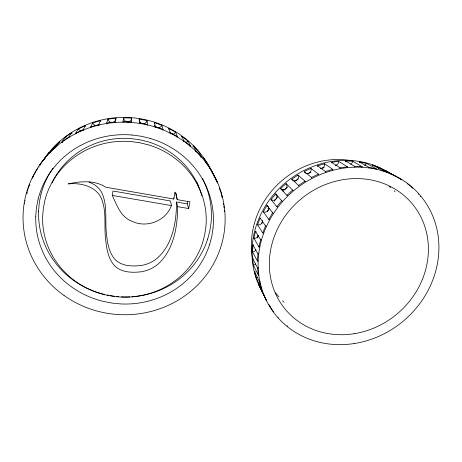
<?xml version="1.0" encoding="UTF-8"?>
<svg xmlns="http://www.w3.org/2000/svg" width="462" height="462" viewBox="0 0 462 462"><rect width="100%" height="100%" fill="white"/><g stroke="black" fill="none" stroke-linecap="round" stroke-linejoin="round"><path stroke-width="0.69" d="M176.548 202.021L177.656 206.658L188.669 208.553L187.26 203.881L176.548 202.021C176.467 222.043 172.736 244.508 157.005 258.431A32.45 30.798 -0.2 0 1 141.187 265.488C132.005 266.534 121.102 266.314 114.495 258.841C109.026 252.177 107.502 243.382 106.624 235.048C104.545 220.686 108.235 204.88 101.201 191.603A22.915 21.627 14.8 0 0 94.381 184.696L89.01 181.959M177.656 206.658C177.564 227.2 173.706 250.248 157.559 264.518A33.351 31.583 -0.8 0 1 141.308 271.772C131.878 272.851 120.68 272.655 113.877 264.997C108.258 258.177 106.682 249.157 105.775 240.615C103.638 225.878 107.421 209.656 100.185 196.038A23.574 22.211 14 0 0 93.162 188.958C85.84 184.303 76.819 183.056 68.301 183.905C80.596 181.196 94.756 179.943 105.763 187.214L173.793 199.041A36.1 34.904 7.3 0 0 174.162 197.476L174.838 192.111L176.114 193.965L177.212 199.636L189.992 201.854L188.669 208.553M258.154 261.03A3.788 3.546 -28.4 0 1 257.478 261.099L252.541 251.894L252.968 244.958A3.632 3.419 -28.5 0 1 253.609 245.033M257.478 261.099L257.94 253.898L252.968 244.958M131.289 122.713A4.227 4.106 38.1 0 0 131.381 121.968L131.624 118.156L127.662 117.931L123.637 117.862L123.025 121.668A4.227 4.106 38.1 0 0 123.1 122.418M35.718 216.372L36.469 207.542L38.179 198.804M38.537 211.348L39.282 202.743L40.951 194.236M24.648 203.523L24.723 203.037M112.33 195.432L113.011 191.025L170.49 200.976L171.431 205.59C165.581 221.234 146.506 228.499 131.549 221.119C120.773 216.886 116.77 205.111 112.33 195.432L171.431 205.59M213.08 228.078L211.781 236.446L209.627 244.617M25.04 201.085L25.127 200.595M259.632 246.974A3.811 3.586 -30.4 0 1 258.957 246.939L253.927 238.265L255.486 231.352A3.656 3.453 -30.5 0 1 256.104 231.526M258.957 246.939L260.597 239.749L255.486 231.352M187.26 203.881L187.786 201.23M114.998 122.759A4.262 4.112 36.3 0 0 114.963 122.003L115.939 118.18L107.998 119.132L106.653 123.008A4.262 4.112 36.3 0 0 107.011 124.111M207.692 239.073L209.777 231.104L211.042 222.944A86.348 82.398 5 0 0 202.379 178.286M27.148 193.26A4.285 3.967 21.3 0 1 26.779 193.168L27.039 192.221M27.31 191.274L27.449 190.806M27.587 190.332L27.876 189.385M28.182 188.438L28.338 187.965M28.494 187.491L28.823 186.544M263.392 233.044A3.835 3.621 -33 0 1 262.734 232.906L257.525 224.763L260.187 218.058A3.673 3.488 -33.3 0 1 260.764 218.33M28.985 186.071L29.776 184.736M262.734 232.906L265.523 225.924L260.187 218.058M98.903 125.346A4.291 4.106 34.3 0 0 98.747 124.601L100.45 120.651L92.775 122.84L90.714 126.894A4.291 4.106 34.3 0 0 91.031 127.593M32.276 178.043L32.484 177.593M32.698 177.148L36.302 170.588M269.369 219.617A3.852 3.65 -36.3 0 1 268.745 219.369L263.265 211.758L266.972 205.44L272.626 212.791A3.852 3.65 -36.3 0 1 273.175 213.173M268.745 219.369L272.626 212.791M76.091 133.865A4.308 4.1 32.2 0 1 75.658 133.223L83.189 129.701L85.585 125.52A4.118 3.921 33.5 0 1 85.851 126.207M75.658 133.223L78.396 128.881L85.585 125.52M62.757 142.654A4.32 4.083 30.1 0 1 61.914 141.822L68.722 137.168L71.772 132.658A4.123 3.91 31.2 0 1 72.141 133.293M40.506 165.171A4.32 4.037 25.7 0 1 39.824 164.79L48.77 152.864A4.123 3.863 26.7 0 1 49.33 153.361M48.77 152.864L39.824 164.79M26.779 193.168L27.096 192.712M61.914 141.822L65.263 137.099L71.772 132.658M50.15 152.697A4.325 4.066 27.9 0 1 49.856 152.443L55.763 146.8L59.384 141.857A4.129 3.887 29 0 1 59.858 142.435M32.369 178.084L32.675 177.674M33.27 176.859L33.564 176.461M36.879 169.814L37.168 169.433M37.451 169.052L37.734 168.67M38.854 167.18L39.126 166.811M49.856 152.443L53.736 147.257L59.384 141.857M277.431 207.063A3.869 3.673 -40 0 1 276.859 206.716L271.021 199.607L275.687 193.855L281.739 200.727A3.869 3.673 -40 0 1 282.213 201.195M276.859 206.716L281.739 200.727M287.381 195.738A3.887 3.684 -43.7 0 1 286.873 195.299L280.601 188.646L283.298 186.094L286.105 183.628L292.625 190.067A3.887 3.684 -43.7 0 1 293.012 190.615M286.873 195.299L292.625 190.067M298.954 185.967A3.904 3.684 -46.9 0 1 298.533 185.447L291.759 179.198L297.95 175.052L304.995 181.121A3.904 3.684 -46.9 0 1 305.284 181.733M298.533 185.447L304.995 181.121M311.833 178.026A3.915 3.679 -49.4 0 1 311.509 177.443L304.187 171.523L310.903 168.37L318.514 174.145A3.915 3.679 -49.4 0 1 318.693 174.803M311.509 177.443L318.514 174.145M317.764 166.453A3.754 3.523 -51.9 0 1 317.55 165.841L324.595 163.762L332.796 169.335A3.921 3.661 -51.1 0 1 332.871 170.016M317.55 165.841L325.45 171.506L332.796 169.335M90.714 126.894L98.747 124.601M331.583 162.953A3.76 3.505 -52.9 0 1 331.468 162.306L338.646 161.359L347.447 166.817A3.921 3.638 -52.2 0 1 347.407 167.504M331.468 162.306L339.963 167.81L347.447 166.817M106.653 123.008L114.963 122.003M345.564 161.665A3.754 3.477 -53.4 0 1 345.559 161.001L352.679 161.209L362.058 166.638A3.921 3.609 -52.7 0 1 361.908 167.325M345.559 161.001L354.643 166.435L362.058 166.638M123.025 121.668L131.381 121.968M114.23 296.182L109.996 295.507M116.36 296.385L118.497 296.592M132.068 134.985L141.384 136.278L150.485 138.484M359.338 162.612A3.748 3.448 -53.4 0 1 359.436 161.954L366.297 163.294L376.23 168.792A3.91 3.581 -52.7 0 1 375.976 169.45M359.436 161.954L369.086 167.406L376.23 168.792M147.545 124.463L147.072 120.559L139.258 119.034L139.374 122.88L147.545 124.463A4.187 4.094 39.4 0 1 147.332 125.179M175.768 192.723L176.114 195.178L176.646 195.27M107.184 294.97L108.593 295.235M104.851 294.773L112.832 296.304L120.917 297.078A81.364 77.472 4.2 0 0 151.542 292.948A82.305 78.384 4.5 0 0 183.189 273.839A81.358 77.483 4.2 0 0 202.737 242.325L204.695 234.788L205.873 227.073A81.364 77.495 4.2 0 0 202.679 197.083A82.282 78.344 4.4 0 0 182.709 164.969A81.387 77.524 4.4 0 0 148.059 144.756L139.703 142.758L131.156 141.586A81.399 77.529 4.4 0 0 98.256 145.195A82.253 78.326 4.2 0 0 64.362 165.91A81.404 77.518 4.4 0 0 44.947 200.15L43.364 208.16L42.648 216.268A81.399 77.506 4.4 0 0 48.117 246.777A82.271 78.367 4.3 0 0 70.328 277.298A81.37 77.477 4.3 0 0 104.845 294.779M163.017 129.395L161.862 125.294L154.435 122.597L155.249 126.588L163.017 129.395A4.135 4.077 39.8 0 1 162.693 130.059M372.522 165.754A3.731 3.413 -53 0 1 372.719 165.113L379.146 167.533L389.582 173.186A3.898 3.54 -52.4 0 1 389.426 173.498M372.719 165.113L382.906 170.674L389.582 173.186M177.391 136.59L175.618 132.196L168.763 128.419L170.23 132.658L177.391 136.59A4.089 4.06 35.7 0 1 176.969 137.191M384.661 171.292A3.713 3.373 -52.4 0 1 385.065 170.357L396.217 176.669M385.065 170.357L401.773 179.678A3.875 3.5 -51.9 0 1 401.57 179.961M397.586 177.408L399.659 178.534M400.363 178.91L401.773 179.678M181.508 136.914A3.869 3.858 16.8 0 1 181.878 136.313L183.934 140.881L190.309 145.825A4.043 4.031 -8.7 0 1 189.801 146.344M181.878 136.313L187.982 141.054L190.309 145.825M287.416 325.826L287.745 326.085M407.236 183.564L408.916 184.916M409.251 185.187L410.239 186.024M410.891 186.596L411.22 186.885M411.538 187.174L412.497 188.051A3.852 3.459 -51.1 0 1 412.26 188.3M193 146.564A3.84 3.811 -30.1 0 1 193.451 146.032L198.672 151.594L201.467 156.809A4.014 3.973 -29.3 0 1 200.883 157.242M193.451 146.032L196.021 151.01L201.467 156.809M278.078 317.198L278.361 317.504M418.283 194.063L418.56 194.387M420.195 196.367L420.466 196.708M273.648 311.914L273.146 311.244M272.892 310.903L272.153 309.881M202.697 157.744A3.811 3.76 -31.5 0 1 203.228 157.294L207.438 163.525L210.608 169.236A3.985 3.921 -30.9 0 1 210.302 169.415M203.228 157.294L206.214 162.745L210.608 169.236M271.904 309.54L268.763 304.285M217.227 182.894A3.956 3.863 -30.1 0 0 217.556 182.767L210.984 169.791L212.624 173.135M214.114 176.519L214.316 176.894M214.524 177.269L214.732 177.651M215.581 179.187L215.794 179.574M216.008 179.966L216.228 180.359M216.447 180.752L217.556 182.767M219.202 188.017L220.969 192.452M221.945 196.598L222.182 197.043A3.927 3.811 -28.6 0 1 221.841 197.124M253.315 258.495A3.615 3.378 -27.2 0 0 252.668 258.524L257.6 267.983L258.298 275.017A3.765 3.505 -27.2 0 0 258.957 274.844M266.822 300.566A3.719 3.413 -26.3 0 1 266.534 300.727L258.529 284.136A3.569 3.292 -26.3 0 1 259.142 283.922M266.534 300.727L265.76 299.203M223.342 203.754L223.579 204.216A3.898 3.76 -26.9 0 0 223.238 204.285M252.668 258.524L253.361 265.298L258.298 275.017M255.186 271.564A3.592 3.338 -26.5 0 0 254.55 271.691L259.529 281.647L261.359 288.328A3.742 3.459 -26.5 0 0 261.983 288.069M224.185 211.232L224.422 211.717L224.313 210.32M254.55 271.691L256.323 278.136L261.359 288.328M258.529 284.136L265.569 298.822M212.815 173.55L213.011 173.972M213.196 174.399L213.386 174.821M221.102 192.908L221.356 193.826M221.483 194.288L221.841 195.663M176.114 195.178L177.212 199.636M221.956 196.125L222.182 197.043M173.504 197.771L173.793 199.041M223.851 206.098L224.082 207.981M252.466 257.484A82.634 75.935 -40.2 0 1 352.997 160.955M267.989 208.512A85.534 78.222 -39.9 0 1 268.717 207.328M282.242 190.442A85.534 78.222 -39.9 0 1 283.258 189.455M284.038 302.194A78.396 71.685 -39.9 0 1 282.594 300.826M278.95 296.956A78.396 71.685 -39.9 0 1 275.606 292.775M389.148 186.348A78.396 71.685 -39.9 0 1 390.685 187.618M394.155 190.806A78.396 71.685 -39.9 0 1 395.108 191.759M257.6 238.022A85.967 78.563 -39.9 0 1 258.154 235.389A3.656 3.453 -30.5 0 1 253.927 238.265M261.7 223.683A85.967 78.563 -39.9 0 1 262.716 221.136M267.267 211.815A85.967 78.563 -39.9 0 1 269.398 208.218M274.168 201.299A85.967 78.563 -39.9 0 1 277.708 196.916M283.01 191.239A85.967 78.563 -39.9 0 1 287.693 186.925M294.381 181.676A85.967 78.563 -39.9 0 1 298.492 178.904M307.744 173.729A85.967 78.563 -39.9 0 1 310.938 172.245M320.79 168.566A85.967 78.563 -39.9 0 1 324.145 167.602M335.689 165.338A85.967 78.563 -39.9 0 1 337.052 165.171M297.95 175.052A3.736 3.546 -47.7 0 1 296.714 180.065A3.736 3.546 -47.7 0 1 291.759 179.198M262.607 292.261A89.102 81.491 -39.9 0 1 282.86 185.019A89.102 81.491 -39.9 0 1 392.325 174.936M269.796 306.381A3.69 3.367 -26.5 0 1 270.079 306.214M263.64 294.548A3.719 3.413 -26.3 0 1 263.952 294.421M261.602 289.945A3.569 3.292 -26.3 0 1 261.319 290.101M259.529 281.647A3.742 3.459 -26.5 0 1 260.193 281.514M257.501 277.512A3.592 3.338 -26.5 0 1 256.323 278.136M257.6 267.983A3.765 3.505 -27.2 0 1 258.622 267.989M255.717 263.918A3.615 3.378 -27.2 0 1 253.361 265.298M257.94 253.898A3.788 3.546 -28.4 0 1 258.61 253.973M255.936 249.717A3.632 3.419 -28.5 0 1 252.541 251.894M260.597 239.749A3.811 3.586 -30.4 0 1 261.238 239.934M265.523 225.924A3.835 3.621 -33 0 1 266.129 226.207M262.335 220.541A3.673 3.488 -33.3 0 1 257.525 224.763M266.972 205.44A3.69 3.517 -36.8 0 1 268.174 210.245A3.69 3.517 -36.8 0 1 263.265 211.758M275.687 193.855A3.708 3.534 -40.6 0 1 276.08 198.862A3.708 3.534 -40.6 0 1 271.021 199.607M286.105 183.628A3.725 3.54 -44.4 0 1 285.678 188.71A3.725 3.54 -44.4 0 1 280.601 188.646M310.903 168.37A3.748 3.54 -50.2 0 1 308.887 173.181A3.748 3.54 -50.2 0 1 304.187 171.523M325.67 172.147A3.921 3.661 -51.1 0 1 325.45 171.506M324.595 163.762A3.754 3.523 -51.9 0 1 320.53 168.382M340.078 168.48A3.921 3.638 -52.2 0 1 339.963 167.81M338.646 161.359A3.76 3.505 -52.9 0 1 335.597 165.332M354.649 167.123A3.921 3.609 -52.7 0 1 354.643 166.435M352.679 161.209A3.754 3.477 -53.4 0 1 350.745 164.16M368.982 168.093A3.91 3.581 -52.7 0 1 369.086 167.406M366.297 163.294A3.748 3.448 -53.4 0 1 364.616 165.575M382.784 171.004A3.898 3.54 -52.4 0 1 382.906 170.674M379.146 167.533A3.731 3.413 -53 0 1 378.609 168.405M390.892 173.781A3.713 3.373 -52.4 0 1 390.702 174.053M196.847 182.045A77.379 73.966 5.8 0 1 198.839 187.087M42.926 161.019A95.698 91.488 5.9 0 1 130.596 117.625A95.698 91.488 5.9 0 1 212.133 172.216M29.158 185.597A4.285 3.967 21.3 0 1 29.516 185.736M44.664 158.31A4.32 4.037 25.7 0 1 44.964 158.553M55.763 146.8A4.325 4.066 27.9 0 1 56.023 147.083M55.024 148.094A4.129 3.887 29 0 1 53.736 147.257M68.722 137.168A4.32 4.083 30.1 0 1 69.115 137.838M67.134 138.49A4.123 3.91 31.2 0 1 65.263 137.099M83.189 129.701A4.308 4.1 32.2 0 1 83.466 130.417M81.185 130.994A4.118 3.921 33.5 0 1 78.396 128.881M99.151 124.838A4.1 3.927 35.6 0 1 98.839 125.052M95.975 125.577A4.1 3.927 35.6 0 1 92.775 122.84M100.45 120.651A4.1 3.927 35.6 0 1 100.6 121.362M115.939 118.18A4.071 3.927 37.8 0 1 112.572 122.528A4.071 3.927 37.8 0 1 107.998 119.132M131.624 118.156A4.043 3.927 39.8 0 1 127.599 121.893A4.043 3.927 39.8 0 1 123.637 117.862M139.328 123.625A4.187 4.094 39.4 0 1 139.374 122.88M147.072 120.559A4.002 3.915 41.6 0 1 142.504 123.597A4.002 3.915 41.6 0 1 139.258 119.034M155.082 127.316A4.135 4.077 39.8 0 1 155.249 126.588M161.862 125.294A3.962 3.904 42.9 0 1 154.499 125.202M154.279 123.29A3.962 3.904 42.9 0 1 154.435 122.597M169.952 133.339A4.089 4.06 35.7 0 1 170.23 132.658M175.618 132.196A3.915 3.881 42.4 0 1 172.124 134.13M168.497 129.077A3.915 3.881 42.4 0 1 168.763 128.419M183.547 141.505A4.043 4.031 -8.7 0 1 183.934 140.881M187.982 141.054A3.869 3.858 16.8 0 1 185.418 142.458M195.547 151.565A4.014 3.973 -29.3 0 1 196.021 151.01M198.672 151.594A3.84 3.811 -30.1 0 1 197.089 152.448M205.931 162.965A3.985 3.921 -30.9 0 1 206.214 162.745M207.438 163.525A3.811 3.76 -31.5 0 1 206.832 163.848M213.987 175.93A3.956 3.863 -30.1 0 1 214.299 175.756M41.002 194.254A86.359 82.403 5 0 1 53.003 168.139M104.389 294.386A86.354 82.392 5 0 1 38.594 211.353M207.64 239.062A86.348 82.386 5 0 1 131.785 296.719M129.73 296.835A86.348 82.386 5 0 1 121.344 296.818M201.842 195.923A79.141 75.525 5 0 0 198.302 185.834A80.036 76.357 5.2 0 0 175.733 156.335A79.164 75.554 5.2 0 0 147.748 141.713L139.622 139.761L131.318 138.617A79.169 75.56 5.2 0 0 91.95 144.849A80.007 76.34 5 0 0 61.307 168.006A79.175 75.549 5.2 0 0 52.073 182.871M150.473 138.536A88.779 84.546 4.2 0 1 213.028 228.078M38.236 198.822A88.785 84.552 4.2 0 1 132.063 135.037M35.77 216.378A88.779 84.54 4.2 0 0 103.5 301.432L112.156 303.118L120.917 303.944A88.773 84.534 4.2 0 0 209.575 244.606M354.348 343.526A93.809 85.152 -39.5 0 0 423.718 199.867A93.809 85.152 -39.5 0 0 267.458 224.295A93.809 85.152 -39.5 0 0 354.348 343.526M354.389 333.674A82.536 74.902 -39.5 0 0 414.801 207.051A82.536 74.902 -39.5 0 0 277.373 229.233A82.536 74.902 -39.5 0 0 354.389 333.674M64.027 295.472A101.074 96.263 4.3 0 0 224.492 230.001A101.074 96.263 4.3 0 0 83.732 129.897A101.074 96.263 4.3 0 0 64.027 295.472"/></g></svg>
